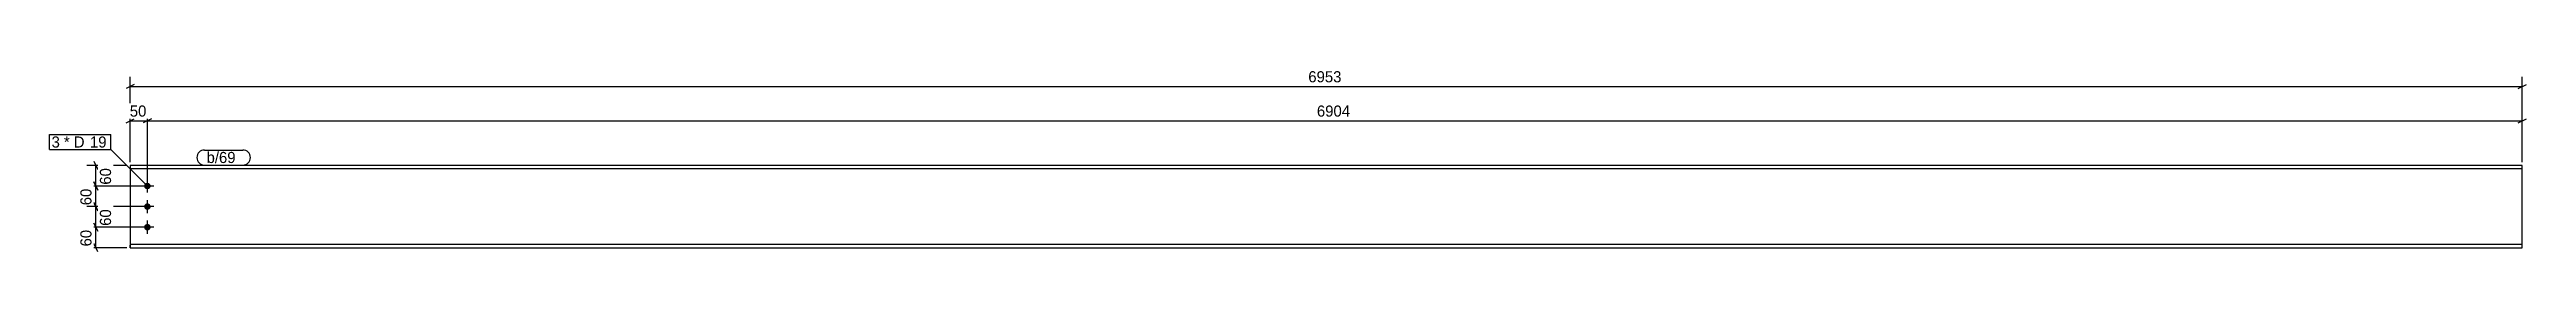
# Model space of a CAD drawing. Header units: millimetres. Extents: x 32 to 7232, y 32 to 565.
import ezdxf

# ---------------------------------------------------------------- set-up
doc = ezdxf.new("R2010")
doc.units = ezdxf.units.MM
doc.linetypes.add('DXK_LINE_DOT4', pattern=[0.9408, 0.4704, -0.4704])
doc.styles.add('Comic Sans MS', font='COMIC.TTF', dxfattribs={"height": 0.2})

msp = doc.modelspace()

# ---------------------------------------------------------------- hatches: boundary and pattern name
at = {"linetype": 'Continuous'}
for points in [[(306.9, 224), (307.1, 226), (307.7, 227.9), (308.7, 229.6), (310, 231.1), (311.6, 232.2), (313.5, 233), (315.4, 233.4), (317.4, 233.4), (319.3, 233), (321.1, 232.2), (322.8, 231.1), (324.1, 229.6), (325.1, 227.9), (325.7, 226), (325.9, 224), (325.7, 222), (325.1, 220.1), (324.1, 218.4), (322.8, 216.9), (321.1, 215.8), (319.3, 215), (317.4, 214.6), (315.4, 214.6), (313.5, 215), (311.6, 215.8), (310, 216.9), (308.7, 218.4), (307.7, 220.1), (307.1, 222)], [(306.9, 164), (307.1, 166), (307.7, 167.9), (308.7, 169.6), (310, 171.1), (311.6, 172.2), (313.5, 173), (315.4, 173.4), (317.4, 173.4), (319.3, 173), (321.1, 172.2), (322.8, 171.1), (324.1, 169.6), (325.1, 167.9), (325.7, 166), (325.9, 164), (325.7, 162), (325.1, 160.1), (324.1, 158.4), (322.8, 156.9), (321.1, 155.8), (319.3, 155), (317.4, 154.6), (315.4, 154.6), (313.5, 155), (311.6, 155.8), (310, 156.9), (308.7, 158.4), (307.7, 160.1), (307.1, 162)], [(306.9, 104), (307.1, 106), (307.7, 107.9), (308.7, 109.6), (310, 111.1), (311.6, 112.2), (313.5, 113), (315.4, 113.4), (317.4, 113.4), (319.3, 113), (321.1, 112.2), (322.8, 111.1), (324.1, 109.6), (325.1, 107.9), (325.7, 106), (325.9, 104), (325.7, 102), (325.1, 100.1), (324.1, 98.4), (322.8, 96.9), (321.1, 95.8), (319.3, 95), (317.4, 94.6), (315.4, 94.6), (313.5, 95), (311.6, 95.8), (310, 96.9), (308.7, 98.4), (307.7, 100.1), (307.1, 102)]]:
    msp.add_hatch(color=3, dxfattribs=at).paths.add_polyline_path(points)

# ---------------------------------------------------------------- linework, layer by layer
at = {"color": 8, "linetype": 'Continuous'}
for p, q in [((278.4, 520), (254.4, 508)), ((266.4, 294), (266.4, 542.4)), ((266.4, 514), (7219.9, 514)), ((7207.9, 508), (7231.9, 520)), ((7219.9, 294), (7219.9, 542.4)), ((266.4, 294), (266.4, 442.4)), ((316.4, 234), (316.4, 442.4)), ((316.4, 234), (316.4, 442.4)), ((7219.9, 294), (7219.9, 442.4)), ((254.4, 408), (278.4, 420)), ((266.4, 414), (316.4, 414)), ((328.4, 420), (304.4, 408)), ((328.4, 420), (304.4, 408)), ((316.4, 414), (7219.9, 414)), ((7207.9, 408), (7231.9, 420)), ((160.4, 296), (172.4, 272)), ((256.4, 284), (140.8, 284)), ((306.4, 224), (140.8, 224)), ((172.4, 212), (160.4, 236)), ((166.4, 224), (166.4, 284)), ((306.4, 164), (138, 164)), ((172.4, 152), (160.4, 176)), ((306.4, 104), (140.8, 104)), ((172.4, 92), (160.4, 116)), ((256.4, 44), (138, 44)), ((172.4, 32), (160.4, 56))]:
    msp.add_line(p, q, dxfattribs=at)
at = {"color": 7, "linetype": 'Continuous'}
for p, q in [((266.4, 284), (266.4, 53.8)), ((7219.9, 284), (266.4, 284)), ((7219.9, 274.2), (266.4, 274.2)), ((7219.9, 44), (7219.9, 284)), ((266.4, 53.8), (266.4, 44)), ((7219.9, 53.8), (266.4, 53.8)), ((266.4, 44), (7219.9, 44))]:
    msp.add_line(p, q, dxfattribs=at)
at = {"color": 3, "linetype": 'Continuous'}
for p, q in [((335.4, 224), (297.4, 224)), ((316.4, 205), (316.4, 243)), ((335.4, 164), (297.4, 164)), ((316.4, 145), (316.4, 183)), ((335.4, 104), (297.4, 104)), ((316.4, 85), (316.4, 123))]:
    msp.add_line(p, q, dxfattribs=at)
at = {"color": 7, "linetype": 'DXK_LINE_DOT4'}
msp.add_line((266.4, 44), (266.4, 53.8), dxfattribs=at)

# ---------------------------------------------------------------- wipeouts: each hides what was drawn before it
at = {"color": 0}
msp.add_wipeout([(64.1, 336.1), (64.1, 368.1), (38, 368.1), (38, 336.1)], dxfattribs=at)

# ---------------------------------------------------------------- next in the draw order: wipeouts: each hides what was drawn before it
for points in [[(3801.7, 520), (3801.7, 564.8), (3684.6, 564.8), (3684.6, 520)], [(323.9, 420), (323.9, 464.8), (258.9, 464.8), (258.9, 420)], [(3826.7, 420), (3826.7, 464.8), (3709.6, 464.8), (3709.6, 420)], [(64.1, 336.1), (64.1, 368.1), (38, 368.1), (38, 336.1)], [(587.7, 291), (587.7, 323), (488.4, 323), (488.4, 291)], [(217.2, 286.5), (172.4, 286.5), (172.4, 221.5), (217.2, 221.5)]]:
    msp.add_wipeout(points, dxfattribs=at)

# ---------------------------------------------------------------- next in the draw order: linework, layer by layer
at = {"color": 7, "linetype": 'Continuous'}
msp.add_line((32, 330.1), (32, 374.1), dxfattribs=at)
at = {"color": 8, "linetype": 'Continuous'}
for p, q in [((306.4, 224), (138, 224)), ((160.4, 236), (172.4, 212)), ((166.4, 164), (166.4, 224))]:
    msp.add_line(p, q, dxfattribs=at)

# ---------------------------------------------------------------- next in the draw order: texts
at = {"color": 3, "style": 'Comic Sans MS'}
for s, p in [('6953', (3691, 526.4)), ('50', (265.3, 426.4)), ('6904', (3716, 426.4))]:
    msp.add_text(s, height=32.38, dxfattribs=at).set_placement(p)
msp.add_text('60', height=32.38, rotation=90.00021, dxfattribs=at).set_placement((210.8, 227.9))

# ---------------------------------------------------------------- next in the draw order: wipeouts: each hides what was drawn before it
at = {"color": 0}
for points in [[(139.9, 336.1), (139.9, 368.1), (73.7, 368.1), (73.7, 336.1)], [(587.7, 291), (587.7, 323), (488.4, 323), (488.4, 291)]]:
    msp.add_wipeout(points, dxfattribs=at)

# ---------------------------------------------------------------- next in the draw order: linework, layer by layer
at = {"color": 7, "linetype": 'Continuous'}
for p, q in [((482.4, 329), (593.7, 329)), ((482.4, 285), (593.7, 285))]:
    msp.add_line(p, q, dxfattribs=at)
for centre, start, end in [((482.4, 307), 90, 270), ((593.7, 307), 270, 90)]:
    msp.add_arc(centre, 22, start, end, dxfattribs=at)

# ---------------------------------------------------------------- next in the draw order: texts
at = {"color": 3, "style": 'Comic Sans MS'}
msp.add_text('b/69', height=32.38, dxfattribs=at).set_placement((488.4, 291))

# ---------------------------------------------------------------- next in the draw order: wipeouts: each hides what was drawn before it
at = {"color": 0}
for points in [[(139.9, 336.1), (139.9, 368.1), (73.7, 368.1), (73.7, 336.1)], [(160.4, 226.5), (115.6, 226.5), (115.6, 161.5), (160.4, 161.5)]]:
    msp.add_wipeout(points, dxfattribs=at)

# ---------------------------------------------------------------- next in the draw order: linework, layer by layer
at = {"color": 8, "linetype": 'Continuous'}
for p, q in [((306.4, 164), (140.8, 164)), ((160.4, 176), (172.4, 152)), ((166.4, 104), (166.4, 164))]:
    msp.add_line(p, q, dxfattribs=at)

# ---------------------------------------------------------------- next in the draw order: texts
at = {"color": 3, "style": 'Comic Sans MS'}
msp.add_text('3', height=32.4, dxfattribs=at).set_placement((38, 336.1))
msp.add_text('60', height=32.38, rotation=90.00021, dxfattribs=at).set_placement((154, 167.9))

# ---------------------------------------------------------------- next in the draw order: wipeouts: each hides what was drawn before it
at = {"color": 0}
msp.add_wipeout([(194.7, 336.1), (194.7, 368.1), (149.5, 368.1), (149.5, 336.1)], dxfattribs=at)

# ---------------------------------------------------------------- next in the draw order: wipeouts: each hides what was drawn before it
for points in [[(194.7, 336.1), (194.7, 368.1), (149.5, 368.1), (149.5, 336.1)], [(217.2, 166.5), (172.4, 166.5), (172.4, 101.5), (217.2, 101.5)]]:
    msp.add_wipeout(points, dxfattribs=at)

# ---------------------------------------------------------------- next in the draw order: linework, layer by layer
at = {"color": 7, "linetype": 'Continuous'}
for p, q in [((32, 374.1), (210.3, 374.1)), ((210.3, 330.1), (210.3, 374.1)), ((32, 330.1), (210.3, 330.1)), ((316.4, 224), (210.3, 330.1))]:
    msp.add_line(p, q, dxfattribs=at)
at = {"color": 8, "linetype": 'Continuous'}
for p, q in [((306.4, 104), (138, 104)), ((160.4, 116), (172.4, 92)), ((166.4, 44), (166.4, 104))]:
    msp.add_line(p, q, dxfattribs=at)

# ---------------------------------------------------------------- next in the draw order: texts
at = {"color": 3, "style": 'Comic Sans MS'}
for s, p in [('* D', (73.7, 336.1)), ('19', (149.5, 336.1))]:
    msp.add_text(s, height=32.38, dxfattribs=at).set_placement(p)
msp.add_text('60', height=32.38, rotation=90.00021, dxfattribs=at).set_placement((210.8, 107.9))

# ---------------------------------------------------------------- next in the draw order: wipeouts: each hides what was drawn before it
at = {"color": 0}
msp.add_wipeout([(160.4, 106.5), (115.6, 106.5), (115.6, 41.5), (160.4, 41.5)], dxfattribs=at)

# ---------------------------------------------------------------- next in the draw order: texts
at = {"color": 3, "style": 'Comic Sans MS'}
msp.add_text('60', height=32.38, rotation=90.00021, dxfattribs=at).set_placement((154, 47.9))

doc.saveas('drawing.dxf')
